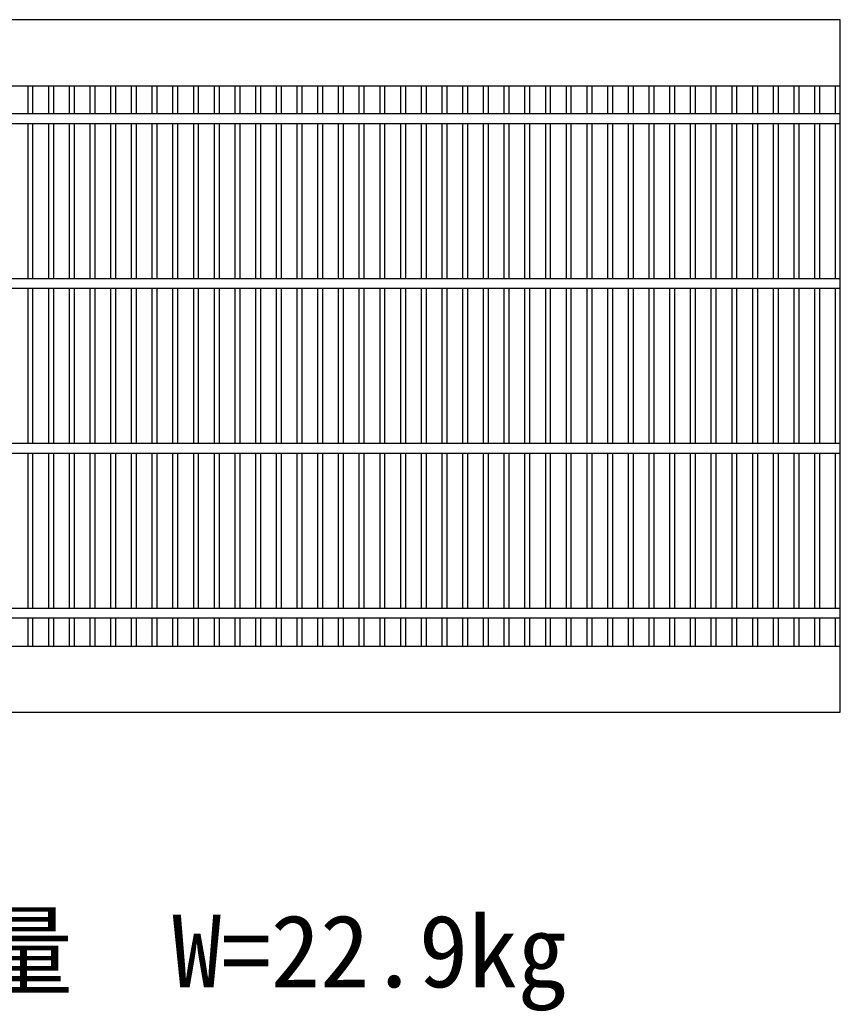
# Model space of a CAD drawing. Units: millimetres, scale not verified. Extents: x -25200 to 25200, y -8910 to 8910.
# Drawn here: x -10579 to -10082, y -4146 to -3545 of the extents above; entities that cross this region are included whole.
import ezdxf
from ezdxf.enums import TextEntityAlignment as Align

# ---------------------------------------------------------------- set-up
doc = ezdxf.new("R2010")
doc.units = ezdxf.units.MM
doc.header["$LTSCALE"] = 30
doc.layers.add('0-0_DIM', color=7, linetype='Continuous', lineweight=25)
doc.layers.add('0-2_HATCH', color=6, linetype='Continuous', lineweight=25)
doc.styles.add('ＭＳ ゴシック', font='')
doc.styles.get('ＭＳ ゴシック').set_extended_font_data('MS Gothic')

msp = doc.modelspace()

# ---------------------------------------------------------------- linework, layer by layer
at = {"layer": '0-2_HATCH'}
for p, q in [((-11076.52, -3585.01), (-10081.52, -3585.01)), ((-10574.24, -3585.01), (-10574.24, -3602.01)), ((-10571.24, -3585.01), (-10571.24, -3602.01)), ((-10561.68, -3585.01), (-10561.68, -3602.01)), ((-10558.68, -3585.01), (-10558.68, -3602.01)), ((-10549.13, -3585.01), (-10549.13, -3602.01)), ((-10546.13, -3585.01), (-10546.13, -3602.01)), ((-10536.57, -3585.01), (-10536.57, -3602.01)), ((-10533.57, -3585.01), (-10533.57, -3602.01)), ((-10524.01, -3585.01), (-10524.01, -3602.01)), ((-10521.01, -3585.01), (-10521.01, -3602.01)), ((-10511.46, -3585.01), (-10511.46, -3602.01)), ((-10508.46, -3585.01), (-10508.46, -3602.01)), ((-10498.9, -3585.01), (-10498.9, -3602.01)), ((-10495.9, -3585.01), (-10495.9, -3602.01)), ((-10486.34, -3585.01), (-10486.34, -3602.01)), ((-10483.34, -3585.01), (-10483.34, -3602.01)), ((-10473.79, -3585.01), (-10473.79, -3602.01)), ((-10470.79, -3585.01), (-10470.79, -3602.01)), ((-10461.23, -3585.01), (-10461.23, -3602.01)), ((-10458.23, -3585.01), (-10458.23, -3602.01)), ((-10448.67, -3585.01), (-10448.67, -3602.01)), ((-10445.67, -3585.01), (-10445.67, -3602.01)), ((-10436.11, -3585.01), (-10436.11, -3602.01)), ((-10433.11, -3585.01), (-10433.11, -3602.01)), ((-10423.56, -3585.01), (-10423.56, -3602.01)), ((-10420.56, -3585.01), (-10420.56, -3602.01)), ((-10411, -3585.01), (-10411, -3602.01)), ((-10408, -3585.01), (-10408, -3602.01)), ((-10398.44, -3585.01), (-10398.44, -3602.01)), ((-10395.44, -3585.01), (-10395.44, -3602.01)), ((-10385.89, -3585.01), (-10385.89, -3602.01)), ((-10382.89, -3585.01), (-10382.89, -3602.01)), ((-10373.33, -3585.01), (-10373.33, -3602.01)), ((-10370.33, -3585.01), (-10370.33, -3602.01)), ((-10360.77, -3585.01), (-10360.77, -3602.01)), ((-10357.77, -3585.01), (-10357.77, -3602.01)), ((-10348.22, -3585.01), (-10348.22, -3602.01)), ((-10345.22, -3585.01), (-10345.22, -3602.01)), ((-10335.66, -3585.01), (-10335.66, -3602.01)), ((-10332.66, -3585.01), (-10332.66, -3602.01)), ((-10323.1, -3585.01), (-10323.1, -3602.01)), ((-10320.1, -3585.01), (-10320.1, -3602.01)), ((-10310.54, -3585.01), (-10310.54, -3602.01)), ((-10307.54, -3585.01), (-10307.54, -3602.01)), ((-10297.99, -3585.01), (-10297.99, -3602.01)), ((-10294.99, -3585.01), (-10294.99, -3602.01)), ((-10285.43, -3585.01), (-10285.43, -3602.01)), ((-10282.43, -3585.01), (-10282.43, -3602.01)), ((-10272.87, -3585.01), (-10272.87, -3602.01)), ((-10269.87, -3585.01), (-10269.87, -3602.01)), ((-10260.32, -3585.01), (-10260.32, -3602.01)), ((-10257.32, -3585.01), (-10257.32, -3602.01)), ((-10247.76, -3585.01), (-10247.76, -3602.01)), ((-10244.76, -3585.01), (-10244.76, -3602.01)), ((-10235.2, -3585.01), (-10235.2, -3602.01)), ((-10232.2, -3585.01), (-10232.2, -3602.01)), ((-10222.65, -3585.01), (-10222.65, -3602.01)), ((-10219.65, -3585.01), (-10219.65, -3602.01)), ((-10210.09, -3585.01), (-10210.09, -3602.01)), ((-10207.09, -3585.01), (-10207.09, -3602.01)), ((-10197.53, -3585.01), (-10197.53, -3602.01)), ((-10194.53, -3585.01), (-10194.53, -3602.01)), ((-10184.98, -3585.01), (-10184.98, -3602.01)), ((-10181.98, -3585.01), (-10181.98, -3602.01)), ((-10172.42, -3585.01), (-10172.42, -3602.01)), ((-10169.42, -3585.01), (-10169.42, -3602.01)), ((-10159.86, -3585.01), (-10159.86, -3602.01)), ((-10156.86, -3585.01), (-10156.86, -3602.01)), ((-10147.3, -3585.01), (-10147.3, -3602.01)), ((-10144.3, -3585.01), (-10144.3, -3602.01)), ((-10134.75, -3585.01), (-10134.75, -3602.01)), ((-10131.75, -3585.01), (-10131.75, -3602.01)), ((-10122.19, -3585.01), (-10122.19, -3602.01)), ((-10119.19, -3585.01), (-10119.19, -3602.01)), ((-10109.63, -3585.01), (-10109.63, -3602.01)), ((-10106.63, -3585.01), (-10106.63, -3602.01)), ((-10097.08, -3585.01), (-10097.08, -3602.01)), ((-10094.08, -3585.01), (-10094.08, -3602.01)), ((-10084.52, -3585.01), (-10084.52, -3602.01)), ((-10081.52, -3602.01), (-11076.52, -3602.01)), ((-10081.52, -3608.01), (-11076.52, -3608.01)), ((-10574.24, -3608.01), (-10574.24, -3702.01)), ((-10571.24, -3608.01), (-10571.24, -3702.01)), ((-10561.68, -3608.01), (-10561.68, -3702.01)), ((-10558.68, -3608.01), (-10558.68, -3702.01)), ((-10549.13, -3608.01), (-10549.13, -3702.01)), ((-10546.13, -3608.01), (-10546.13, -3702.01)), ((-10536.57, -3608.01), (-10536.57, -3702.01)), ((-10533.57, -3608.01), (-10533.57, -3702.01)), ((-10524.01, -3608.01), (-10524.01, -3702.01)), ((-10521.01, -3608.01), (-10521.01, -3702.01)), ((-10511.46, -3608.01), (-10511.46, -3702.01)), ((-10508.46, -3608.01), (-10508.46, -3702.01)), ((-10498.9, -3608.01), (-10498.9, -3702.01)), ((-10495.9, -3608.01), (-10495.9, -3702.01)), ((-10486.34, -3608.01), (-10486.34, -3702.01)), ((-10483.34, -3608.01), (-10483.34, -3702.01)), ((-10473.79, -3608.01), (-10473.79, -3702.01)), ((-10470.79, -3608.01), (-10470.79, -3702.01)), ((-10461.23, -3608.01), (-10461.23, -3702.01)), ((-10458.23, -3608.01), (-10458.23, -3702.01)), ((-10448.67, -3608.01), (-10448.67, -3702.01)), ((-10445.67, -3608.01), (-10445.67, -3702.01)), ((-10436.11, -3608.01), (-10436.11, -3702.01)), ((-10433.11, -3608.01), (-10433.11, -3702.01)), ((-10423.56, -3608.01), (-10423.56, -3702.01)), ((-10420.56, -3608.01), (-10420.56, -3702.01)), ((-10411, -3608.01), (-10411, -3702.01)), ((-10408, -3608.01), (-10408, -3702.01)), ((-10398.44, -3608.01), (-10398.44, -3702.01)), ((-10395.44, -3608.01), (-10395.44, -3702.01)), ((-10385.89, -3608.01), (-10385.89, -3702.01)), ((-10382.89, -3608.01), (-10382.89, -3702.01)), ((-10373.33, -3608.01), (-10373.33, -3702.01)), ((-10370.33, -3608.01), (-10370.33, -3702.01)), ((-10360.77, -3608.01), (-10360.77, -3702.01)), ((-10357.77, -3608.01), (-10357.77, -3702.01)), ((-10348.22, -3608.01), (-10348.22, -3702.01)), ((-10345.22, -3608.01), (-10345.22, -3702.01)), ((-10335.66, -3608.01), (-10335.66, -3702.01)), ((-10332.66, -3608.01), (-10332.66, -3702.01)), ((-10323.1, -3608.01), (-10323.1, -3702.01)), ((-10320.1, -3608.01), (-10320.1, -3702.01)), ((-10310.54, -3608.01), (-10310.54, -3702.01)), ((-10307.54, -3608.01), (-10307.54, -3702.01)), ((-10297.99, -3608.01), (-10297.99, -3702.01)), ((-10294.99, -3608.01), (-10294.99, -3702.01)), ((-10285.43, -3608.01), (-10285.43, -3702.01)), ((-10282.43, -3608.01), (-10282.43, -3702.01)), ((-10272.87, -3608.01), (-10272.87, -3702.01)), ((-10269.87, -3608.01), (-10269.87, -3702.01)), ((-10260.32, -3608.01), (-10260.32, -3702.01)), ((-10257.32, -3608.01), (-10257.32, -3702.01)), ((-10247.76, -3608.01), (-10247.76, -3702.01)), ((-10244.76, -3608.01), (-10244.76, -3702.01)), ((-10235.2, -3608.01), (-10235.2, -3702.01)), ((-10232.2, -3608.01), (-10232.2, -3702.01)), ((-10222.65, -3608.01), (-10222.65, -3702.01)), ((-10219.65, -3608.01), (-10219.65, -3702.01)), ((-10210.09, -3608.01), (-10210.09, -3702.01)), ((-10207.09, -3608.01), (-10207.09, -3702.01)), ((-10197.53, -3608.01), (-10197.53, -3702.01)), ((-10194.53, -3608.01), (-10194.53, -3702.01)), ((-10184.98, -3608.01), (-10184.98, -3702.01)), ((-10181.98, -3608.01), (-10181.98, -3702.01)), ((-10172.42, -3608.01), (-10172.42, -3702.01)), ((-10169.42, -3608.01), (-10169.42, -3702.01)), ((-10159.86, -3608.01), (-10159.86, -3702.01)), ((-10156.86, -3608.01), (-10156.86, -3702.01)), ((-10147.3, -3608.01), (-10147.3, -3702.01)), ((-10144.3, -3608.01), (-10144.3, -3702.01)), ((-10134.75, -3608.01), (-10134.75, -3702.01)), ((-10131.75, -3608.01), (-10131.75, -3702.01)), ((-10122.19, -3608.01), (-10122.19, -3702.01)), ((-10119.19, -3608.01), (-10119.19, -3702.01)), ((-10109.63, -3608.01), (-10109.63, -3702.01)), ((-10106.63, -3608.01), (-10106.63, -3702.01)), ((-10097.08, -3608.01), (-10097.08, -3702.01)), ((-10094.08, -3608.01), (-10094.08, -3702.01)), ((-10084.52, -3608.01), (-10084.52, -3702.01)), ((-10081.52, -3702.01), (-11076.52, -3702.01)), ((-10081.52, -3708.01), (-11076.52, -3708.01)), ((-10574.24, -3708.01), (-10574.24, -3802.01)), ((-10571.24, -3708.01), (-10571.24, -3802.01)), ((-10561.68, -3708.01), (-10561.68, -3802.01)), ((-10558.68, -3708.01), (-10558.68, -3802.01)), ((-10549.13, -3708.01), (-10549.13, -3802.01)), ((-10546.13, -3708.01), (-10546.13, -3802.01)), ((-10536.57, -3708.01), (-10536.57, -3802.01)), ((-10533.57, -3708.01), (-10533.57, -3802.01)), ((-10524.01, -3708.01), (-10524.01, -3802.01)), ((-10521.01, -3708.01), (-10521.01, -3802.01)), ((-10511.46, -3708.01), (-10511.46, -3802.01)), ((-10508.46, -3708.01), (-10508.46, -3802.01)), ((-10498.9, -3708.01), (-10498.9, -3802.01)), ((-10495.9, -3708.01), (-10495.9, -3802.01)), ((-10486.34, -3708.01), (-10486.34, -3802.01)), ((-10483.34, -3708.01), (-10483.34, -3802.01)), ((-10473.79, -3708.01), (-10473.79, -3802.01)), ((-10470.79, -3708.01), (-10470.79, -3802.01)), ((-10461.23, -3708.01), (-10461.23, -3802.01)), ((-10458.23, -3708.01), (-10458.23, -3802.01)), ((-10448.67, -3708.01), (-10448.67, -3802.01)), ((-10445.67, -3708.01), (-10445.67, -3802.01)), ((-10436.11, -3708.01), (-10436.11, -3802.01)), ((-10433.11, -3708.01), (-10433.11, -3802.01)), ((-10423.56, -3708.01), (-10423.56, -3802.01)), ((-10420.56, -3708.01), (-10420.56, -3802.01)), ((-10411, -3708.01), (-10411, -3802.01)), ((-10408, -3708.01), (-10408, -3802.01)), ((-10398.44, -3708.01), (-10398.44, -3802.01)), ((-10395.44, -3708.01), (-10395.44, -3802.01)), ((-10385.89, -3708.01), (-10385.89, -3802.01)), ((-10382.89, -3708.01), (-10382.89, -3802.01)), ((-10373.33, -3708.01), (-10373.33, -3802.01)), ((-10370.33, -3708.01), (-10370.33, -3802.01)), ((-10360.77, -3708.01), (-10360.77, -3802.01)), ((-10357.77, -3708.01), (-10357.77, -3802.01)), ((-10348.22, -3708.01), (-10348.22, -3802.01)), ((-10345.22, -3708.01), (-10345.22, -3802.01)), ((-10335.66, -3708.01), (-10335.66, -3802.01)), ((-10332.66, -3708.01), (-10332.66, -3802.01)), ((-10323.1, -3708.01), (-10323.1, -3802.01)), ((-10320.1, -3708.01), (-10320.1, -3802.01)), ((-10310.54, -3708.01), (-10310.54, -3802.01)), ((-10307.54, -3708.01), (-10307.54, -3802.01)), ((-10297.99, -3708.01), (-10297.99, -3802.01)), ((-10294.99, -3708.01), (-10294.99, -3802.01)), ((-10285.43, -3708.01), (-10285.43, -3802.01)), ((-10282.43, -3708.01), (-10282.43, -3802.01)), ((-10272.87, -3708.01), (-10272.87, -3802.01)), ((-10269.87, -3708.01), (-10269.87, -3802.01)), ((-10260.32, -3708.01), (-10260.32, -3802.01)), ((-10257.32, -3708.01), (-10257.32, -3802.01)), ((-10247.76, -3708.01), (-10247.76, -3802.01)), ((-10244.76, -3708.01), (-10244.76, -3802.01)), ((-10235.2, -3708.01), (-10235.2, -3802.01)), ((-10232.2, -3708.01), (-10232.2, -3802.01)), ((-10222.65, -3708.01), (-10222.65, -3802.01)), ((-10219.65, -3708.01), (-10219.65, -3802.01)), ((-10210.09, -3708.01), (-10210.09, -3802.01)), ((-10207.09, -3708.01), (-10207.09, -3802.01)), ((-10197.53, -3708.01), (-10197.53, -3802.01)), ((-10194.53, -3708.01), (-10194.53, -3802.01)), ((-10184.98, -3708.01), (-10184.98, -3802.01)), ((-10181.98, -3708.01), (-10181.98, -3802.01)), ((-10172.42, -3708.01), (-10172.42, -3802.01)), ((-10169.42, -3708.01), (-10169.42, -3802.01)), ((-10159.86, -3708.01), (-10159.86, -3802.01)), ((-10156.86, -3708.01), (-10156.86, -3802.01)), ((-10147.3, -3708.01), (-10147.3, -3802.01)), ((-10144.3, -3708.01), (-10144.3, -3802.01)), ((-10134.75, -3708.01), (-10134.75, -3802.01)), ((-10131.75, -3708.01), (-10131.75, -3802.01)), ((-10122.19, -3708.01), (-10122.19, -3802.01)), ((-10119.19, -3708.01), (-10119.19, -3802.01)), ((-10109.63, -3708.01), (-10109.63, -3802.01)), ((-10106.63, -3708.01), (-10106.63, -3802.01)), ((-10097.08, -3708.01), (-10097.08, -3802.01)), ((-10094.08, -3708.01), (-10094.08, -3802.01)), ((-10084.52, -3708.01), (-10084.52, -3802.01)), ((-10081.52, -3802.01), (-11076.52, -3802.01)), ((-10081.52, -3808.01), (-11076.52, -3808.01)), ((-10574.24, -3808.01), (-10574.24, -3902.01)), ((-10571.24, -3808.01), (-10571.24, -3902.01)), ((-10561.68, -3808.01), (-10561.68, -3902.01)), ((-10558.68, -3808.01), (-10558.68, -3902.01)), ((-10549.13, -3808.01), (-10549.13, -3902.01)), ((-10546.13, -3808.01), (-10546.13, -3902.01)), ((-10536.57, -3808.01), (-10536.57, -3902.01)), ((-10533.57, -3808.01), (-10533.57, -3902.01)), ((-10524.01, -3808.01), (-10524.01, -3902.01)), ((-10521.01, -3808.01), (-10521.01, -3902.01)), ((-10511.46, -3808.01), (-10511.46, -3902.01)), ((-10508.46, -3808.01), (-10508.46, -3902.01)), ((-10498.9, -3808.01), (-10498.9, -3902.01)), ((-10495.9, -3808.01), (-10495.9, -3902.01)), ((-10486.34, -3808.01), (-10486.34, -3902.01)), ((-10483.34, -3808.01), (-10483.34, -3902.01)), ((-10473.79, -3808.01), (-10473.79, -3902.01)), ((-10470.79, -3808.01), (-10470.79, -3902.01)), ((-10461.23, -3808.01), (-10461.23, -3902.01)), ((-10458.23, -3808.01), (-10458.23, -3902.01)), ((-10448.67, -3808.01), (-10448.67, -3902.01)), ((-10445.67, -3808.01), (-10445.67, -3902.01)), ((-10436.11, -3808.01), (-10436.11, -3902.01)), ((-10433.11, -3808.01), (-10433.11, -3902.01)), ((-10423.56, -3808.01), (-10423.56, -3902.01)), ((-10420.56, -3808.01), (-10420.56, -3902.01)), ((-10411, -3808.01), (-10411, -3902.01)), ((-10408, -3808.01), (-10408, -3902.01)), ((-10398.44, -3808.01), (-10398.44, -3902.01)), ((-10395.44, -3808.01), (-10395.44, -3902.01)), ((-10385.89, -3808.01), (-10385.89, -3902.01)), ((-10382.89, -3808.01), (-10382.89, -3902.01)), ((-10373.33, -3808.01), (-10373.33, -3902.01)), ((-10370.33, -3808.01), (-10370.33, -3902.01)), ((-10360.77, -3808.01), (-10360.77, -3902.01)), ((-10357.77, -3808.01), (-10357.77, -3902.01)), ((-10348.22, -3808.01), (-10348.22, -3902.01)), ((-10345.22, -3808.01), (-10345.22, -3902.01)), ((-10335.66, -3808.01), (-10335.66, -3902.01)), ((-10332.66, -3808.01), (-10332.66, -3902.01)), ((-10323.1, -3808.01), (-10323.1, -3902.01)), ((-10320.1, -3808.01), (-10320.1, -3902.01)), ((-10310.54, -3808.01), (-10310.54, -3902.01)), ((-10307.54, -3808.01), (-10307.54, -3902.01)), ((-10297.99, -3808.01), (-10297.99, -3902.01)), ((-10294.99, -3808.01), (-10294.99, -3902.01)), ((-10285.43, -3808.01), (-10285.43, -3902.01)), ((-10282.43, -3808.01), (-10282.43, -3902.01)), ((-10272.87, -3808.01), (-10272.87, -3902.01)), ((-10269.87, -3808.01), (-10269.87, -3902.01)), ((-10260.32, -3808.01), (-10260.32, -3902.01)), ((-10257.32, -3808.01), (-10257.32, -3902.01)), ((-10247.76, -3808.01), (-10247.76, -3902.01)), ((-10244.76, -3808.01), (-10244.76, -3902.01)), ((-10235.2, -3808.01), (-10235.2, -3902.01)), ((-10232.2, -3808.01), (-10232.2, -3902.01)), ((-10222.65, -3808.01), (-10222.65, -3902.01)), ((-10219.65, -3808.01), (-10219.65, -3902.01)), ((-10210.09, -3808.01), (-10210.09, -3902.01)), ((-10207.09, -3808.01), (-10207.09, -3902.01)), ((-10197.53, -3808.01), (-10197.53, -3902.01)), ((-10194.53, -3808.01), (-10194.53, -3902.01)), ((-10184.98, -3808.01), (-10184.98, -3902.01)), ((-10181.98, -3808.01), (-10181.98, -3902.01)), ((-10172.42, -3808.01), (-10172.42, -3902.01)), ((-10169.42, -3808.01), (-10169.42, -3902.01)), ((-10159.86, -3808.01), (-10159.86, -3902.01)), ((-10156.86, -3808.01), (-10156.86, -3902.01)), ((-10147.3, -3808.01), (-10147.3, -3902.01)), ((-10144.3, -3808.01), (-10144.3, -3902.01)), ((-10134.75, -3808.01), (-10134.75, -3902.01)), ((-10131.75, -3808.01), (-10131.75, -3902.01)), ((-10122.19, -3808.01), (-10122.19, -3902.01)), ((-10119.19, -3808.01), (-10119.19, -3902.01)), ((-10109.63, -3808.01), (-10109.63, -3902.01)), ((-10106.63, -3808.01), (-10106.63, -3902.01)), ((-10097.08, -3808.01), (-10097.08, -3902.01)), ((-10094.08, -3808.01), (-10094.08, -3902.01)), ((-10084.52, -3808.01), (-10084.52, -3902.01)), ((-10081.52, -3902.01), (-11076.52, -3902.01)), ((-10081.52, -3908.01), (-11076.52, -3908.01)), ((-10574.24, -3908.01), (-10574.24, -3925.01)), ((-10571.24, -3908.01), (-10571.24, -3925.01)), ((-10561.68, -3908.01), (-10561.68, -3925.01)), ((-10558.68, -3908.01), (-10558.68, -3925.01)), ((-10549.13, -3908.01), (-10549.13, -3925.01)), ((-10546.13, -3908.01), (-10546.13, -3925.01)), ((-10536.57, -3908.01), (-10536.57, -3925.01)), ((-10533.57, -3908.01), (-10533.57, -3925.01)), ((-10524.01, -3908.01), (-10524.01, -3925.01)), ((-10521.01, -3908.01), (-10521.01, -3925.01)), ((-10511.46, -3908.01), (-10511.46, -3925.01)), ((-10508.46, -3908.01), (-10508.46, -3925.01)), ((-10498.9, -3908.01), (-10498.9, -3925.01)), ((-10495.9, -3908.01), (-10495.9, -3925.01)), ((-10486.34, -3908.01), (-10486.34, -3925.01)), ((-10483.34, -3908.01), (-10483.34, -3925.01)), ((-10473.79, -3908.01), (-10473.79, -3925.01)), ((-10470.79, -3908.01), (-10470.79, -3925.01)), ((-10461.23, -3908.01), (-10461.23, -3925.01)), ((-10458.23, -3908.01), (-10458.23, -3925.01)), ((-10448.67, -3908.01), (-10448.67, -3925.01)), ((-10445.67, -3908.01), (-10445.67, -3925.01)), ((-10436.11, -3908.01), (-10436.11, -3925.01)), ((-10433.11, -3908.01), (-10433.11, -3925.01)), ((-10423.56, -3908.01), (-10423.56, -3925.01)), ((-10420.56, -3908.01), (-10420.56, -3925.01)), ((-10411, -3908.01), (-10411, -3925.01)), ((-10408, -3908.01), (-10408, -3925.01)), ((-10398.44, -3908.01), (-10398.44, -3925.01)), ((-10395.44, -3908.01), (-10395.44, -3925.01)), ((-10385.89, -3908.01), (-10385.89, -3925.01)), ((-10382.89, -3908.01), (-10382.89, -3925.01)), ((-10373.33, -3908.01), (-10373.33, -3925.01)), ((-10370.33, -3908.01), (-10370.33, -3925.01)), ((-10360.77, -3908.01), (-10360.77, -3925.01)), ((-10357.77, -3908.01), (-10357.77, -3925.01)), ((-10348.22, -3908.01), (-10348.22, -3925.01)), ((-10345.22, -3908.01), (-10345.22, -3925.01)), ((-10335.66, -3908.01), (-10335.66, -3925.01)), ((-10332.66, -3908.01), (-10332.66, -3925.01)), ((-10323.1, -3908.01), (-10323.1, -3925.01)), ((-10320.1, -3908.01), (-10320.1, -3925.01)), ((-10310.54, -3908.01), (-10310.54, -3925.01)), ((-10307.54, -3908.01), (-10307.54, -3925.01)), ((-10297.99, -3908.01), (-10297.99, -3925.01)), ((-10294.99, -3908.01), (-10294.99, -3925.01)), ((-10285.43, -3908.01), (-10285.43, -3925.01)), ((-10282.43, -3908.01), (-10282.43, -3925.01)), ((-10272.87, -3908.01), (-10272.87, -3925.01)), ((-10269.87, -3908.01), (-10269.87, -3925.01)), ((-10260.32, -3908.01), (-10260.32, -3925.01)), ((-10257.32, -3908.01), (-10257.32, -3925.01)), ((-10247.76, -3908.01), (-10247.76, -3925.01)), ((-10244.76, -3908.01), (-10244.76, -3925.01)), ((-10235.2, -3908.01), (-10235.2, -3925.01)), ((-10232.2, -3908.01), (-10232.2, -3925.01)), ((-10222.65, -3908.01), (-10222.65, -3925.01)), ((-10219.65, -3908.01), (-10219.65, -3925.01)), ((-10210.09, -3908.01), (-10210.09, -3925.01)), ((-10207.09, -3908.01), (-10207.09, -3925.01)), ((-10197.53, -3908.01), (-10197.53, -3925.01)), ((-10194.53, -3908.01), (-10194.53, -3925.01)), ((-10184.98, -3908.01), (-10184.98, -3925.01)), ((-10181.98, -3908.01), (-10181.98, -3925.01)), ((-10172.42, -3908.01), (-10172.42, -3925.01)), ((-10169.42, -3908.01), (-10169.42, -3925.01)), ((-10159.86, -3908.01), (-10159.86, -3925.01)), ((-10156.86, -3908.01), (-10156.86, -3925.01)), ((-10147.3, -3908.01), (-10147.3, -3925.01)), ((-10144.3, -3908.01), (-10144.3, -3925.01)), ((-10134.75, -3908.01), (-10134.75, -3925.01)), ((-10131.75, -3908.01), (-10131.75, -3925.01)), ((-10122.19, -3908.01), (-10122.19, -3925.01)), ((-10119.19, -3908.01), (-10119.19, -3925.01)), ((-10109.63, -3908.01), (-10109.63, -3925.01)), ((-10106.63, -3908.01), (-10106.63, -3925.01)), ((-10097.08, -3908.01), (-10097.08, -3925.01)), ((-10094.08, -3908.01), (-10094.08, -3925.01)), ((-10084.52, -3908.01), (-10084.52, -3925.01)), ((-10081.52, -3925.01), (-11076.52, -3925.01))]:
    msp.add_line(p, q, dxfattribs=at)
msp.add_lwpolyline([(-11076.52, -3545.01), (-11076.52, -3965.01), (-10081.52, -3965.01), (-10081.52, -3545.01)], close=True, dxfattribs=at)

# ---------------------------------------------------------------- texts
at = {"layer": '0-0_DIM', "style": 'ＭＳ ゴシック'}
msp.add_text('参考重量\u3000W=22.9kg', height=43.99, dxfattribs=at).set_placement((-10786.68, -4145.01), align=Align.BOTTOM_LEFT)

doc.saveas('drawing.dxf')
